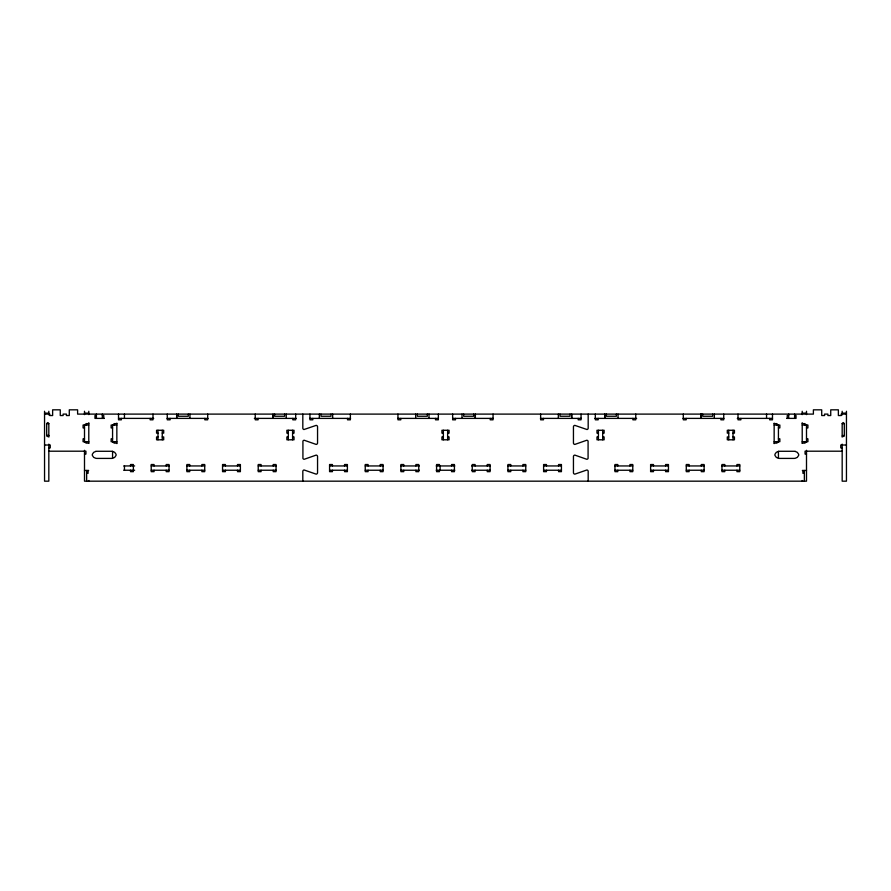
<?xml version="1.0" encoding="UTF-8"?>
<svg xmlns="http://www.w3.org/2000/svg" width="891" height="891" viewBox="0 0 891 891"><rect width="100%" height="100%" fill="white"/><g stroke="black" fill="none" stroke-linecap="round" stroke-linejoin="round"><path stroke-width="1.34" d="M46.688 435.51C51.511 434.14 47.023 438.461 46.688 435.51L46.7 423.515L47.869 422.557L48.827 423.57L48.827 437.113M842.173 437.113L842.173 423.57L843.131 422.557L844.3 423.515L844.312 435.51C844.501 437.982 839.567 435.109 844.312 435.51M588.183 481.173L588.183 471.384A1.426 1.426 0 0 0 586.891 469.98L574.873 474.135A1.426 1.426 0 0 1 573.448 472.709L573.448 456.537A1.426 1.426 0 0 1 574.873 455.112L586.757 459.277A1.426 1.426 0 0 0 588.082 458.375L588.082 441.145A1.426 1.426 0 0 0 586.757 440.254L574.873 444.409A1.426 1.426 0 0 1 573.448 442.983L573.448 426.811A1.426 1.426 0 0 1 574.873 425.386L587.013 429.529A1.426 1.426 0 0 0 588.183 428.125L588.183 414.103M95.76 451.414L93.7 452.327L92.386 454.198A2.695 2.695 0 0 0 92.386 455.49L93.7 457.373L95.76 458.275A6.248 6.248 0 0 0 97.063 458.408L111.33 458.408A6.248 6.248 0 0 0 112.645 458.275L114.694 457.373L116.008 455.49A2.695 2.695 0 0 0 116.008 454.198L114.694 452.327L112.645 451.414M778.355 451.414L776.306 452.327L774.992 454.198A2.695 2.695 0 0 0 774.992 455.49L776.306 457.373L778.355 458.275A6.248 6.248 0 0 0 779.67 458.408L793.937 458.408A6.248 6.248 0 0 0 795.24 458.275L797.3 457.373L798.614 455.49A2.695 2.695 0 0 0 798.614 454.198L797.3 452.327L795.24 451.414M44.55 413.157L48.827 413.157M84.5 413.157L88.788 413.157M802.212 413.157L806.5 413.157M842.173 413.157L846.45 413.157M44.55 414.103L49.785 414.103L49.785 415.54L52.636 415.54L52.636 409.827L60.265 409.827L60.265 415.54L63.116 415.54L63.116 414.103L66.424 414.103L66.424 415.54L69.286 415.54L69.286 409.827L77.606 409.827L77.606 414.103L813.394 414.103L813.394 409.827L821.714 409.827L821.714 415.54L824.576 415.54L824.576 414.103L827.884 414.103L827.884 415.54L830.735 415.54L830.735 409.827L838.364 409.827L838.364 415.54L841.215 415.54L841.215 414.103L846.45 414.103M96.395 415.54L94.969 415.54L94.969 418.391L104.236 418.391M102.342 415.54L103.768 415.54L103.768 418.391M788.658 415.54L787.232 415.54L787.232 418.391M794.605 415.54L796.031 415.54L796.031 418.391L786.764 418.391M118.514 418.391L153.709 418.391M167.085 418.391L208.049 418.391M254.358 418.391L296.213 418.391M309.589 418.391L350.553 418.391M397.765 418.391L438.361 418.391M452.639 418.391L493.235 418.391M540.447 418.391L581.411 418.391M594.787 418.391L636.642 418.391M682.952 418.391L723.915 418.391M737.291 418.391L772.486 418.391M46.688 423.626L48.827 423.626M88.788 423.626L85.926 423.626L85.926 425.052M116.844 423.626L113.992 423.626L113.992 425.052M774.156 423.626L777.008 423.626L777.008 425.052M802.212 423.626L805.074 423.626L805.074 425.052M842.173 423.626L844.312 423.626M88.788 425.052L83.075 425.052L83.075 427.903L84.5 427.903M116.844 425.052L111.141 425.052L111.141 427.903L112.567 427.903M774.156 425.052L779.859 425.052L779.859 427.903L778.433 427.903M802.212 425.052L807.925 425.052L807.925 427.903L806.5 427.903M157.985 433.137L156.56 433.137L156.56 430.275L163.699 430.275L163.699 433.137L162.262 433.137M288.305 433.137L286.88 433.137L286.88 430.275L294.019 430.275L294.019 433.137L292.582 433.137M443.362 433.137L441.936 433.137L441.936 430.275L449.064 430.275L449.064 433.137L447.638 433.137M598.418 433.137L596.981 433.137L596.981 430.275L604.12 430.275L604.12 433.137L602.695 433.137M728.738 433.137L727.301 433.137L727.301 430.275L734.44 430.275L734.44 433.137L733.015 433.137M157.985 436.935L156.56 436.935L156.56 439.798L163.699 439.798L163.699 436.935L162.262 436.935M288.305 436.935L286.88 436.935L286.88 439.798L294.019 439.798L294.019 436.935L292.582 436.935M443.362 436.935L441.936 436.935L441.936 439.798L449.064 439.798L449.064 436.935L447.638 436.935M598.418 436.935L596.981 436.935L596.981 439.798L604.12 439.798L604.12 436.935L602.695 436.935M728.738 436.935L727.301 436.935L727.301 439.798L734.44 439.798L734.44 436.935L733.015 436.935M84.5 438.84L83.075 438.84L83.075 441.691L88.788 441.691M112.567 438.84L111.141 438.84L111.141 441.691L116.844 441.691M778.433 438.84L779.859 438.84L779.859 441.691L774.156 441.691M806.5 438.84L807.925 438.84L807.925 441.691L802.212 441.691M88.788 443.117L85.926 443.117L85.926 441.691M116.844 443.117L113.992 443.117L113.992 441.691M774.156 443.117L777.008 443.117L777.008 441.691M802.212 443.117L805.074 443.117L805.074 441.691M44.55 445.021L50.252 445.021L50.252 447.883L48.827 447.883M846.45 445.021L840.748 445.021L840.748 447.883L842.173 447.883M48.827 451.202L85.926 451.202L85.926 454.065L84.5 454.065M842.173 451.202L805.074 451.202L805.074 454.065L806.5 454.065M123.693 465.948L134.652 465.948M151.214 465.948L169.045 465.948M186.876 465.948L204.718 465.948M222.55 465.948L240.392 465.948M258.223 465.948L276.054 465.948M329.57 465.948L347.401 465.948M365.243 465.948L383.074 465.948M400.905 465.948L419.282 465.948M436.222 465.948L454.778 465.948M471.718 465.948L490.095 465.948M507.926 465.948L525.757 465.948M543.599 465.948L561.43 465.948M614.946 465.948L632.777 465.948M650.608 465.948L668.45 465.948M686.282 465.948L704.124 465.948M721.955 465.948L739.786 465.948M123.693 470.236L134.652 470.236M151.214 470.236L169.045 470.236M186.876 470.236L204.718 470.236M222.55 470.236L240.392 470.236M258.223 470.236L276.054 470.236M329.57 470.236L347.401 470.236M365.243 470.236L383.074 470.236M400.905 470.236L419.282 470.236M436.222 470.236L454.778 470.236M471.718 470.236L490.095 470.236M507.926 470.236L525.757 470.236M543.599 470.236L561.43 470.236M614.946 470.236L632.777 470.236M650.608 470.236L668.45 470.236M686.282 470.236L704.124 470.236M721.955 470.236L739.786 470.236M84.5 470.47L88.654 470.47M802.346 470.47L806.5 470.47M86.639 473.321L88.064 473.321L88.064 470.47M804.361 473.321L802.936 473.321L802.936 470.47M846.45 411.263L846.45 481.173L842.173 481.173L842.173 444.13M842.173 411.263L842.173 414.939M806.5 411.263L806.5 414.616M806.5 424.517L806.5 442.404M806.5 450.311L806.5 481.173L84.5 481.173L84.5 450.311M804.361 470.47L804.361 481.173M802.212 411.263L802.212 414.616M802.212 422.735L802.212 443.295M802.212 480.505L802.212 481.173M794.605 414.103L794.605 418.391M788.658 414.103L788.658 418.391M778.433 425.052L778.433 442.136M778.433 458.063L778.433 451.303A6.248 6.248 0 0 1 779.67 451.28L793.937 451.28A6.248 6.248 0 0 1 795.24 451.414M774.156 423.147L774.156 443.595M772.486 414.103L772.486 419.817L769.635 419.817L769.635 418.391M766.55 414.103L766.55 418.391M740.867 418.391L740.867 419.817L738.004 419.817L738.004 414.103M736.935 465.948L736.935 464.523L739.786 464.523L739.786 471.662L736.935 471.662L736.935 470.236M733.015 430.275L733.015 439.798M728.738 430.275L728.738 439.798M724.806 465.948L724.806 464.523L721.955 464.523L721.955 471.662L724.806 471.662L724.806 470.236M723.737 414.103L723.737 419.817L720.886 419.817L720.886 418.391M714.382 414.103L714.326 418.391M712.689 414.103L712.689 416.253L702.709 416.253L702.709 414.103M701.262 465.948L701.262 464.523L704.124 464.523L704.124 471.662L701.262 471.662L701.262 470.236M701.072 414.103L701.072 418.391M701.017 414.103L701.017 418.391M689.133 465.948L689.133 464.523L686.282 464.523L686.282 471.662L689.133 471.662L689.133 470.236M686.17 418.391L686.17 419.817L683.308 419.817L683.308 414.103M665.599 465.948L665.599 464.523L668.45 464.523L668.45 471.662L665.599 471.662L665.599 470.236M653.471 465.948L653.471 464.523L650.608 464.523L650.608 471.662L653.471 471.662L653.471 470.236M635.751 414.103L635.751 419.817L632.9 419.817L632.9 418.391M629.926 465.948L629.926 464.523L632.777 464.523L632.777 471.662L629.926 471.662L629.926 470.236M618.042 414.103L618.042 418.391M617.797 465.948L617.797 464.523L614.946 464.523L614.946 471.662L617.797 471.662L617.797 470.236M616.36 414.103L616.36 416.253L606.37 416.253L606.37 414.103M604.744 414.103L604.744 418.391M604.677 414.103L604.677 418.391M602.695 430.275L602.695 439.798M598.418 430.275L598.418 439.798M598.173 418.391L598.173 419.817L595.322 419.817L595.322 414.103M581.055 414.103L581.055 419.817L578.203 419.817L578.203 418.391M570.006 414.103L570.006 416.253L560.016 416.253L560.016 414.103M558.579 465.948L558.579 464.523L561.43 464.523L561.43 471.662L558.579 471.662L558.579 470.236M558.334 414.103L558.334 418.391M546.45 465.948L546.45 464.523L543.599 464.523L543.599 471.662L546.45 471.662L546.45 470.236M543.477 418.391L543.477 419.817L540.625 419.817L540.625 414.103M522.906 465.948L522.906 464.523L525.757 464.523L525.757 471.662L522.906 471.662L522.906 470.236M510.777 465.948L510.777 464.523L507.926 464.523L507.926 471.662L510.777 471.662L510.777 470.236M493.057 414.103L493.057 419.817L490.206 419.817L490.206 418.391M487.232 465.948L487.232 464.523L490.095 464.523L490.095 471.662L487.232 471.662L487.232 470.236M475.103 465.948L475.103 464.523L472.252 464.523L472.252 471.662L475.103 471.662L475.103 470.236M473.667 414.103L473.667 416.253L463.676 416.253L463.676 414.103M461.995 414.103L462.05 418.391M455.49 418.391L455.49 419.817L452.639 419.817L452.639 414.103M451.559 465.948L451.559 464.523L454.421 464.523L454.421 471.662L451.559 471.662L451.559 470.236M447.638 430.275L447.638 439.798M443.362 430.275L443.362 439.798M440.121 465.948L440.121 470.236M439.441 465.948L439.441 464.523L436.579 464.523L436.579 471.662L439.441 471.662L439.441 470.236M438.361 414.103L438.361 419.817L435.51 419.817L435.51 418.391M429.005 414.103L429.005 418.391M427.324 414.103L427.324 416.253L417.333 416.253L417.333 414.103M415.897 465.948L415.897 464.523L418.748 464.523L418.748 471.662L415.897 471.662L415.897 470.236M415.64 414.103L415.696 418.391M403.768 465.948L403.768 464.523L400.905 464.523L400.905 471.662L403.768 471.662L403.768 470.236M400.794 418.391L400.794 419.817L397.943 419.817L397.943 414.103M380.223 465.948L380.223 464.523L383.074 464.523L383.074 471.662L380.223 471.662L380.223 470.236M368.094 465.948L368.094 464.523L365.243 464.523L365.243 471.662L368.094 471.662L368.094 470.236M350.375 414.103L350.375 419.817L347.523 419.817L347.523 418.391M344.55 465.948L344.55 464.523L347.401 464.523L347.401 471.662L344.55 471.662L344.55 470.236M332.666 414.103L332.666 418.391M332.421 465.948L332.421 464.523L329.57 464.523L329.57 471.662L332.421 471.662L332.421 470.236M330.984 414.103L330.984 416.253L320.994 416.253L320.994 414.103M319.368 414.103L319.301 418.391M312.797 418.391L312.797 419.817L309.945 419.817L309.945 414.103M302.817 414.103L302.817 428.137A1.426 1.426 0 0 0 303.987 429.529L316.127 425.386A1.426 1.426 0 0 1 317.552 426.811L317.552 442.983A1.426 1.426 0 0 1 316.127 444.409L304.243 440.254A1.426 1.426 0 0 0 302.918 441.145L302.918 458.375A1.426 1.426 0 0 0 304.243 459.277L316.127 455.112A1.426 1.426 0 0 1 317.552 456.537L317.552 472.709A1.426 1.426 0 0 1 316.127 474.135L304.109 469.98A1.426 1.426 0 0 0 302.817 471.406L302.817 481.173M295.678 414.103L295.678 419.817L292.827 419.817L292.827 418.391M292.582 430.275L292.582 439.798M288.305 430.275L288.305 439.798M286.256 414.103L286.256 418.391M284.63 414.103L284.63 416.253L274.64 416.253L274.64 414.103M273.203 465.948L273.203 464.523L276.054 464.523L276.054 471.662L273.203 471.662L273.203 470.236M261.074 465.948L261.074 464.523L258.223 464.523L258.223 471.662L261.074 471.662L261.074 470.236M258.1 418.391L258.1 419.817L255.249 419.817L255.249 414.103M237.529 465.948L237.529 464.523L240.392 464.523L240.392 471.662L237.529 471.662L237.529 470.236M225.401 465.948L225.401 464.523L222.55 464.523L222.55 471.662L225.401 471.662L225.401 470.236M207.692 414.103L207.692 419.817L204.83 419.817L204.83 418.391M201.867 465.948L201.867 464.523L204.718 464.523L204.718 471.662L201.867 471.662L201.867 470.236M189.983 414.103L189.928 418.391M189.738 465.948L189.738 464.523L186.876 464.523L186.876 471.662L189.738 471.662L189.738 470.236M188.291 414.103L188.291 416.253L178.311 416.253L178.311 414.103M170.114 418.391L170.114 419.817L167.263 419.817L167.263 414.103M166.194 465.948L166.194 464.523L169.045 464.523L169.045 471.662L166.194 471.662L166.194 470.236M162.262 430.275L162.262 439.798M157.985 430.275L157.985 439.798M154.065 465.948L154.065 464.523L151.214 464.523L151.214 471.662L154.065 471.662L154.065 470.236M152.996 414.103L152.996 419.817L150.134 419.817L150.134 418.391M130.52 465.948L130.52 464.523L133.372 464.523L133.372 471.662L130.52 471.662L130.52 470.236M124.45 414.103L124.45 418.391M124.45 465.948L124.45 470.236M121.365 418.391L121.365 419.817L118.514 419.817L118.514 414.103M116.844 423.147L116.844 443.595M112.567 425.052L112.567 442.136M112.567 458.063L112.567 451.303A6.248 6.248 0 0 0 111.33 451.28L97.063 451.28A6.248 6.248 0 0 0 95.76 451.414M102.342 414.103L102.342 418.391M96.395 414.103L96.395 418.391M88.788 411.263L88.788 414.616M88.788 422.735L88.788 443.295M88.788 480.505L88.788 481.173M86.639 470.47L86.639 481.173M84.5 411.263L84.5 414.616M84.5 424.517L84.5 442.404M48.827 411.263L48.827 414.939M48.827 444.13L48.827 481.173L44.55 481.173L44.55 411.263M571.699 418.391L571.699 414.103L571.632 418.391M475.36 418.391L475.36 414.103L475.304 418.391M273.014 418.391L273.014 414.103L272.958 418.391M176.674 418.391L176.674 414.103L176.618 418.391"/></g></svg>
